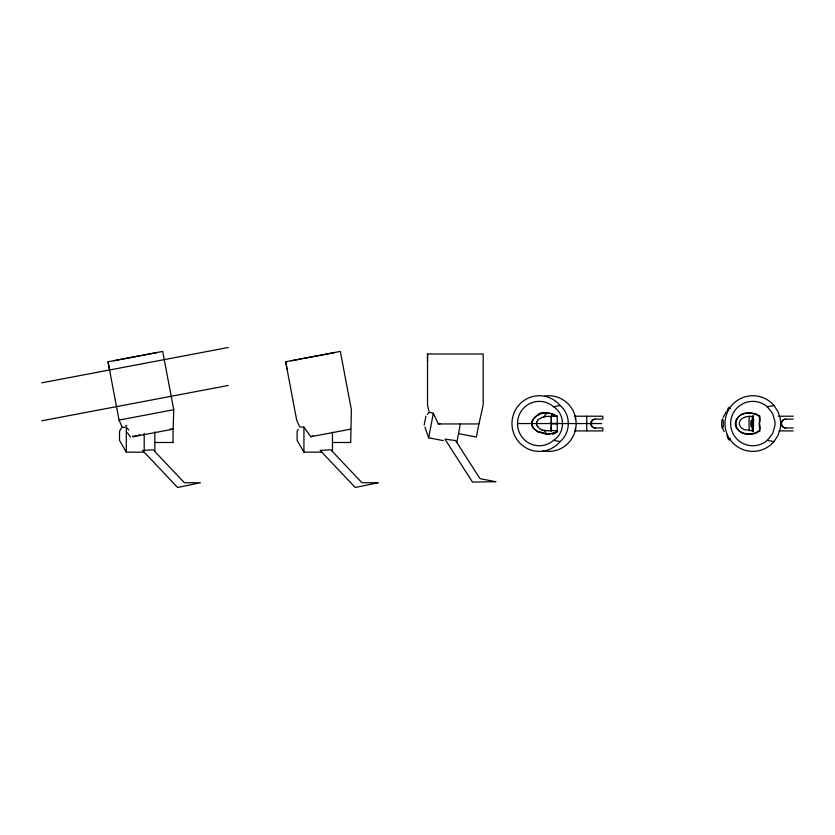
<?xml version="1.0" encoding="UTF-8"?>
<svg xmlns="http://www.w3.org/2000/svg" width="835" height="835" viewBox="0 0 835 835"><rect width="100%" height="100%" fill="white"/><g stroke="black" fill="none" stroke-linecap="round" stroke-linejoin="round"><path stroke-width="1.25" d="M551.319 424.347L551.319 431.465L551.309 415.799M551.33 423.397L551.33 422.333M759.401 423.543L759.401 423.074A12.64 2.348 -90 0 1 759.485 420.965M428.929 411.3L427.53 404.975L427.53 353.988L483.183 353.988L483.183 404.975L478.956 423.95L438.281 423.95L433.334 413.241L429.169 412.281M551.319 427.061L551.309 430.453L550.213 430.63M752.627 423.554L752.356 416.028M759.38 423.554C762.376 414.87 755.424 412.72 748.056 413.054C741.96 413.221 734.675 417.5 735.364 424.41C735.812 436.434 765.027 438.761 759.401 423.689M753.18 428.71A26.626 4.989 -90 0 1 752.899 424.19L752.982 422.76M752.638 423.71L752.356 431.09M132.723 435.818L133.162 436.715L173.127 429.148L173.743 409.714L162.7 351.41L108.007 361.774L109.604 369.968M332.455 442.498L350.679 442.487L351.368 409.714L340.325 351.41L285.643 361.764L296.686 420.068L299.233 426.027M752.345 431.591L752.533 426.57M759.453 420.934L759.652 417.657M753.4 416.655L753.264 418.231L753.4 416.655C748.327 415.694 740.76 416.874 739.309 422.719A4.426 3.81 -90 0 0 739.309 424.389L740.958 427.53L744.027 429.587L752.189 430.651L753.4 430.453L753.233 428.574L753.4 430.453A12.796 2.38 90 0 1 753.274 431.445M753.368 417.041L753.233 418.544L753.295 417.834M759.725 416.655L759.777 416.049M424.19 425.025L425.892 416.049M443.322 440.619L428.679 437.843L433.334 413.241M460.367 423.815L456.808 442.487M478.883 423.961L476.409 437.039L458.509 433.657M536.905 421.675L536.926 421.644A6.002 5.772 82.1 0 1 537.636 420.391L537.771 420.255M723.193 417.448L726.262 411.738M119.52 431.33L122.004 426.946L119.05 420.078L108.007 361.774M298.272 429.294L297.135 431.267L297.135 440.4L303.93 452.163L321.819 452.163M532.96 419.514C536.623 413.805 544.723 412.062 550.849 413.523M543.961 416.822L546.601 412.991M780.36 419.567A17.514 10.281 89.9 0 0 780.088 418.022L778.022 411.738L774.024 405.528A27.837 27.837 0 0 0 733.673 403.357A27.837 27.837 0 0 0 733.673 443.761A27.837 27.837 0 0 0 774.024 441.579L778.022 435.379L780.099 429.096A17.514 10.291 -89.9 0 0 780.474 426.768A16.7 9.905 -90 0 0 780.401 419.546M427.374 414.327L428.846 412.615M534.63 417.625L534.88 417.375A14.143 13.527 67 0 1 538.585 414.776M560.149 441.579C570.994 432.572 570.994 414.546 560.149 405.528A27.837 27.346 -90 0 0 520.508 403.357A27.837 27.346 -90 0 0 520.508 443.761A27.837 27.346 -90 0 0 560.149 441.579L553.532 440.379A22.19 21.804 -90 0 1 523.514 438.845A22.19 21.804 -90 0 1 523.514 408.263A22.19 21.804 -90 0 1 553.532 406.739L560.149 405.528M767.292 440.379L772.625 433.563L774.88 425.954A14.821 9.853 -90 0 0 774.88 421.164L772.625 413.544L767.292 406.739A22.19 22.19 0 0 0 736.741 408.263A22.19 22.19 0 0 0 736.741 438.845A22.19 22.19 0 0 0 767.292 440.379L774.024 441.579M553.657 440.285C565.42 432.854 565.431 414.264 553.657 406.822M759.798 430.933C728.224 446.088 728.224 401.019 759.798 416.185M539.901 418.429L539.671 418.565A8.392 8.173 44.4 0 0 537.719 420.214M541.758 417.5L542.301 417.302M553.856 432.739L552.321 433.24A16.71 13.965 -4.1 0 1 551.559 433.522L550.505 433.657M350.742 429.148L310.787 436.715L303.93 427.113L299.661 426.956M133.162 436.715L137.18 435.411M310.787 436.715L313.511 435.818M138.996 434.847L139.769 434.617M551.538 433.438L550.735 433.615M544.128 416.78L546.372 416.425M113.57 360.814L141.522 355.522M142.994 355.251L157.178 352.558M41.75 382.827L228.216 347.506M291.196 360.814L301.602 358.852M303.095 358.559L324.387 354.531M325.807 354.259L334.793 352.558M41.75 420.798L228.216 385.478M119.05 420.078L173.743 409.714M767.292 406.739L774.024 405.528M550.516 433.741L546.278 434.012L548.866 433.981M550.077 433.73L549.002 433.876M438.281 423.95L440.181 423.7M550.025 430.662L548.95 430.745M546.57 416.414L548.866 416.362M550.213 416.477L557.237 416.185M144.204 450.42L153.222 449.794L184.347 482.724L200.4 482.755L177.605 487.494L142.555 450.42L144.204 450.42L144.204 433.365M124.749 427.51L122.526 427.165M546.173 413.106L549.587 413.304M548.866 430.745L546.57 430.703M551.309 423.669L557.237 423.554L551.309 423.439M546.601 434.116L543.961 430.296M574.814 416.216L602.797 416.216L602.797 419.128L595.261 419.128A4.509 4.509 0 0 0 590.689 423.554A4.509 4.509 0 0 0 595.261 428.063M778.356 416.216L793.25 416.216M793.25 419.128L785.839 419.128A4.467 4.394 89.9 0 0 781.362 423.554A4.467 4.394 89.9 0 0 785.839 428.031M517.512 423.554L601.659 423.554M595.261 427.979L602.797 427.979L602.797 430.902L574.814 430.902M793.25 427.979L785.839 427.979A4.426 4.426 0 0 1 781.445 423.554A4.426 4.426 0 0 1 785.871 419.128M169.693 429.148L173.127 429.148M779.024 430.902L793.25 430.902M154.84 442.498L173.054 442.487M119.52 431.257L119.52 440.379L126.315 452.163L144.204 452.163M548.95 416.373L550.098 416.467M546.173 434.012L538.053 432.112L532.96 427.593M551.309 430.453L557.237 430.933M546.372 430.683L544.222 430.359M550.985 413.461L551.538 413.669A16.71 13.798 4.5 0 1 552.185 413.93M551.215 413.513L552.123 413.732M552.217 413.847L553.856 414.379M542.301 429.816L541.758 429.618M128.757 429.973L126.315 427.113L126.315 452.163M722.202 427.802L724.237 431.601M424.942 427.165L428.679 437.843M285.643 361.764L287.052 369.049M753.358 430.035L753.264 428.887M759.777 431.069L759.433 426.236M752.429 417.531L752.481 419.034M551.309 416.655L551.319 417.636M427.53 353.988L427.551 361.263M551.319 416.404L551.319 422.76M586.744 416.216L586.744 430.902M575.451 416.915L575.451 419.608M575.451 427.917L575.451 430.202M557.237 416.049L557.237 431.069M332.455 432.217L332.455 451.505M303.93 427.113L303.93 452.163M173.054 429.18L173.054 442.466M154.84 431.935L154.84 451.505M753.274 415.663A12.796 2.39 -90 0 1 753.4 416.644M749.433 430.839A12.796 2.39 -90 0 1 749.433 416.268M753.045 419.64A3.998 0.741 -90 0 1 753.587 422.051M753.587 425.067A3.998 0.741 -90 0 1 753.201 427.217M752.721 427.426A3.998 0.741 -90 0 1 752.158 423.554A3.998 0.741 -90 0 1 752.721 419.681M753.076 420.287A3.403 0.626 -90 0 1 753.525 423.554A3.403 0.626 -90 0 1 753.076 426.831M752.732 426.831A3.403 0.626 -90 0 1 752.272 423.554A3.403 0.626 -90 0 1 752.732 420.287M727.275 410.883A16.335 3.037 -90 0 1 730.333 408.419M730.333 438.699A16.335 3.037 -90 0 1 727.076 435.265M753.316 423.439A26.626 4.572 -89.8 0 1 753.546 419.253M759.328 426.32A12.64 2.505 -90 0 1 759.276 424.076M753.107 429.263A27.033 5.062 -89.9 0 1 752.805 424.587M753.306 423.188A27.033 4.561 -89.7 0 1 753.546 418.93M595.574 427.979A4.426 4.332 -90 0 1 591.243 423.554A4.426 4.332 -90 0 1 595.574 419.128M555.567 415.371A13.84 12.995 -11 0 1 557.133 416.31M557.321 431.037A13.84 13.318 29.8 0 1 555.755 432.05M555.766 432.175A15.166 14.153 8.7 0 1 554.106 432.958M553.835 414.724A15.166 13.558 -0.4 0 1 555.452 415.433M546.184 433.668A19.028 14.748 -0.1 0 1 543.449 433.355M543.585 432.77A18.652 15.291 -1.3 0 1 539.473 431.685M538.794 431.893A14.143 13.235 -19.3 0 1 534.974 429.639M534.588 429.545A10.218 9.738 -72.1 0 1 532.939 427.363M533.022 427.311A8.413 7.807 -86.7 0 1 532.772 426.821M532.761 426.821A7.776 7.15 -88.2 0 1 532.302 425.506L532.271 425.265A7.066 6.419 -89.8 0 1 532.25 421.884M542.406 417.531A15.03 13.444 3 0 1 544.023 417.082M539.984 418.565A12.41 11.732 13.1 0 1 541.842 417.688M536.613 422.583A4.77 4.509 89.2 0 1 536.811 421.905M536.592 424.389A4.436 4.175 89.9 0 1 536.592 422.719M536.822 425.203A4.77 4.499 -89.8 0 1 536.634 424.524M537.677 426.685A6.002 5.699 -88.2 0 1 536.957 425.453M539.692 428.512A8.392 8.099 -79.6 0 1 537.813 426.821M541.696 429.754A12.41 12.055 -36.3 0 1 539.827 428.793M543.877 430.536A15.03 13.944 -7.9 0 1 542.207 430.035M544.911 396.009A27.837 27.346 -90 0 1 576.129 424.545A27.837 27.346 -90 0 1 542.99 450.754M557.738 431.674A15.343 14.738 28.2 0 1 552.394 434.304M551.778 414.838A15.343 12.817 3.9 0 1 556.642 416.759M532.834 427.687A7.546 6.983 -86.8 0 1 532.876 419.462M532.365 421.623A7.766 7.087 89.4 0 1 532.824 420.318A8.413 7.776 87.7 0 1 533.043 419.817M533.168 419.89A10.218 9.509 85.8 0 1 534.724 417.719M538.575 413.847A18.652 17.17 13.6 0 1 543.094 412.417M543.261 413.116A19.028 15.406 0.9 0 1 546.121 412.782M126.805 425.359A18.725 6.774 -59.8 0 1 125.208 426.236M127.431 432.77A20.969 8.298 58.5 0 1 130.448 437.175M378.015 482.755L355.219 487.494L320.17 450.42L330.837 449.794L361.962 482.724L378.015 482.755M495.781 481.701L472.495 482.108L444.961 439.158L455.555 440.536L480.01 478.674L495.781 481.701M751.897 425.767A3.403 0.637 -90 0 0 751.531 420.203A3.403 0.637 -90 0 0 750.822 424.691A3.403 0.637 -90 0 0 751.897 425.767M723.193 426.33A4.572 0.856 -90 0 0 722.619 419.024A4.572 0.856 -90 0 0 721.732 425.318A4.572 0.856 -90 0 0 723.193 426.33"/></g></svg>
